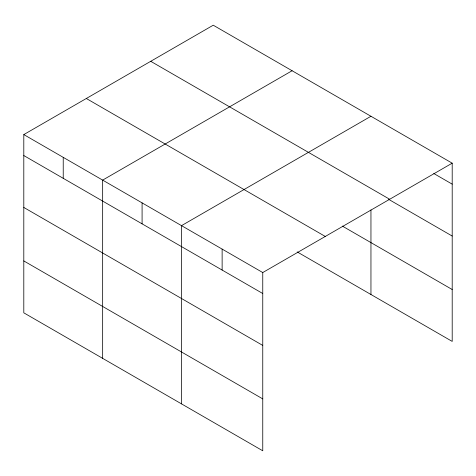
<?xml version="1.0" encoding="UTF-8"?>
<svg xmlns="http://www.w3.org/2000/svg" width="476" height="476" viewBox="0 0 476 476"><rect width="100%" height="100%" fill="white"/><g stroke="black" fill="none" stroke-linecap="round" stroke-linejoin="round"><path stroke-width="0.71" d="M262.758 345.415L262.758 272.546L23.8 134.589L23.8 312.827L262.758 450.79L262.758 345.415L23.8 207.453M297.185 251.917L452.2 341.411L452.2 163.173L213.242 25.21L23.8 134.589M292.097 70.74L102.655 180.112L102.655 358.351M370.953 116.269L181.511 225.642L181.511 403.88M262.758 272.546L452.2 163.173M433.791 173.514L452.2 184.141M150.725 61.309L389.683 199.265M388.725 199.396L452.2 236.042M342.339 226.082L452.2 289.515M86.317 98.496L325.275 236.453M23.8 155.551L262.758 293.514M23.8 260.925L262.758 398.888M370.953 209.928L370.953 294.507M222.131 249.097L222.131 270.059M142.086 202.877L142.086 223.845M63.231 157.348L63.231 178.316"/></g></svg>
